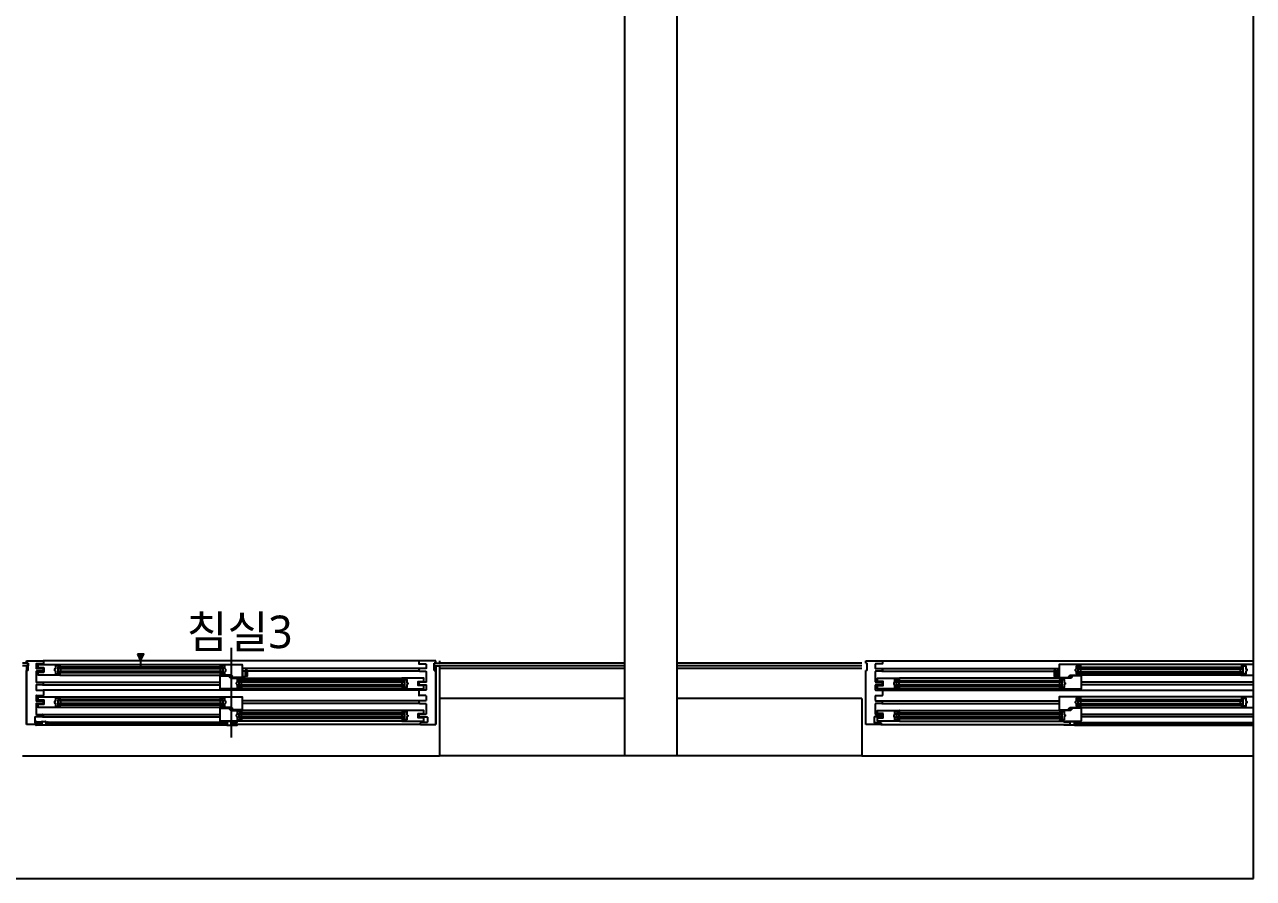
# Model space of a CAD drawing. Header units: millimetres. Extents: x -33000 to 294000, y 0 to 42408.
# Drawn here: x 104092 to 108808, y 9943 to 13220 of the extents above; entities that cross this region are included whole.
import ezdxf
from ezdxf.enums import TextEntityAlignment as Align

# ---------------------------------------------------------------- set-up
doc = ezdxf.new("R2010")
doc.units = ezdxf.units.MM
doc.header["$LTSCALE"] = 50
doc.layers.add('arch', color=8, linetype='Continuous')
doc.layers.add('실명', color=9, linetype='Continuous')
doc.styles.add('FORTELINE', font='malgun.ttf')

msp = doc.modelspace()

# ---------------------------------------------------------------- hatches: boundary and pattern name
at = {"layer": 'arch'}
h = msp.add_hatch(color=256, dxfattribs=at)
h.dxf.hatch_style = 1
h.paths.add_polyline_path([(104550.4, 10804), (104525.4, 10804), (104537.9, 10779)])

# ---------------------------------------------------------------- linework, layer by layer
for p, q in [((108807.8, 9943.4), (108807.8, 25474.6)), ((106395, 18104), (106395, 10414)), ((106595, 17854), (106595, 10634)), ((106595, 17574), (106595, 10414)), ((106395, 17324), (106395, 10634)), ((104885, 10829), (104885, 10484)), ((104106, 10769), (104085, 10769)), ((104106, 10759.5), (104085, 10759.5)), ((104100, 10779), (104164, 10779)), ((104100, 10769), (104100, 10779)), ((104100, 10769), (104106, 10769)), ((104100, 10759.5), (104100, 10534)), ((104106, 10769), (104106, 10759.5)), ((104106, 10741), (104106, 10769)), ((104164, 10767), (104138, 10767)), ((104145, 10752), (104145, 10763.5)), ((105606, 10779), (104164, 10779)), ((104165, 10778), (104165, 10768)), ((104221.3, 10732), (104221.3, 10754)), ((104854.5, 10754), (104221.3, 10754)), ((104228, 10756.5), (104230.6, 10754)), ((104229.5, 10764), (104843, 10764)), ((104537.9, 10779), (104537.9, 10754)), ((104844.5, 10756.5), (104841.9, 10754)), ((104843, 10764), (104927, 10764)), ((104844.5, 10763), (104843, 10763)), ((104844.5, 10756.5), (104844.5, 10763)), ((104849.5, 10756), (104845, 10756)), ((104861, 10759), (104846, 10759)), ((104846, 10759), (104846, 10758)), ((104846.5, 10757.5), (104849.5, 10757.5)), ((104849.5, 10757.5), (104849.5, 10756)), ((104854.5, 10732), (104854.5, 10754)), ((104861.5, 10747.7), (104861.5, 10758.5)), ((104927.5, 10763.5), (104927.5, 10715)), ((105605, 10778), (105605, 10768)), ((105670, 10779), (105606, 10779)), ((105606, 10767), (105632, 10767)), ((105664, 10769), (105685, 10769)), ((105664, 10769), (105664, 10759.5)), ((105670, 10769), (105664, 10769)), ((105664, 10741), (105664, 10769)), ((105664, 10759.5), (105685, 10759.5)), ((105670, 10769), (105670, 10779)), ((105670, 10759.5), (105670, 10534)), ((105685, 10779), (105685, 10769)), ((106395, 10769), (105685, 10769)), ((105685, 10759.5), (105685, 10534)), ((106395, 10759), (105685, 10759)), ((107305, 10769), (106595, 10769)), ((107305, 10759), (106595, 10759)), ((107320, 10779), (107384, 10779)), ((107320, 10769), (107320, 10779)), ((107320, 10769), (107326, 10769)), ((107326, 10741), (107326, 10769)), ((107384, 10767), (107358, 10767)), ((107384, 10779), (108807.8, 10779)), ((107385, 10778), (107385, 10768)), ((108062.5, 10763.5), (108062.5, 10715)), ((108147, 10764), (108063, 10764)), ((108128.5, 10747.7), (108128.5, 10758.5)), ((108129, 10759), (108144, 10759)), ((108135.5, 10732), (108135.5, 10754)), ((108135.5, 10754), (108768.7, 10754)), ((108143.5, 10757.5), (108140.5, 10757.5)), ((108140.5, 10757.5), (108140.5, 10756)), ((108140.5, 10756), (108145, 10756)), ((108144, 10759), (108144, 10758)), ((108145.5, 10756.5), (108145.5, 10763)), ((108145.5, 10763), (108147, 10763)), ((108145.5, 10756.5), (108148.1, 10754)), ((108760.5, 10764), (108147, 10764)), ((108762, 10756.5), (108759.4, 10754)), ((108768.7, 10732), (108768.7, 10754)), ((104100, 10534), (104100, 10741)), ((104106, 10741), (104100, 10741)), ((104854.5, 10748), (104221.3, 10748)), ((104854.5, 10738), (104221.3, 10738)), ((104854.5, 10732), (104221.3, 10732)), ((104228, 10729.4), (104230.6, 10732)), ((104229.5, 10723), (104843, 10723)), ((104231.3, 10738), (104231.3, 10748)), ((104844.5, 10729.4), (104841.9, 10732)), ((104843, 10724), (104844.5, 10724)), ((104886.6, 10723), (104843, 10723)), ((104844.5, 10738), (104844.5, 10748)), ((104844.5, 10724), (104844.5, 10730.5)), ((104845, 10731), (104849.5, 10731)), ((104846, 10729), (104846, 10728)), ((104846, 10728), (104861, 10728)), ((104849.5, 10729.5), (104846.5, 10729.5)), ((104849.5, 10731), (104849.5, 10729.5)), ((104861.5, 10728.5), (104861.5, 10738.2)), ((104864.7, 10745.6), (104861.8, 10747.3)), ((104861.8, 10738.6), (104864.7, 10740.3)), ((104865, 10740.7), (104865, 10745.2)), ((104882, 10715.9), (104882, 10716)), ((104882.4, 10716.5), (104891, 10717.5)), ((104891, 10714.5), (104882.4, 10715.4)), ((104891, 10718.9), (104886.6, 10723)), ((104891, 10717.5), (104891, 10718.9)), ((104927, 10714.5), (104891, 10714.5)), ((104925.5, 10705), (104928.1, 10702.5)), ((104927, 10712), (105540.5, 10712)), ((105608.5, 10748.5), (104927.5, 10748.5)), ((104938.4, 10738.4), (104939.7, 10738.5)), ((104946, 10719.2), (104938.4, 10718.9)), ((104939.7, 10741.3), (104939.7, 10721.2)), ((104939.7, 10721.2), (104939.7, 10719)), ((104939.7, 10721.2), (104942, 10721.2)), ((104945.9, 10742.3), (104940.7, 10742.3)), ((104943.9, 10722.8), (104946.8, 10741.2)), ((104946.9, 10741.3), (104946.9, 10720.2)), ((105608.5, 10738.5), (104946.9, 10738.5)), ((105542, 10705), (105539.4, 10702.5)), ((105625, 10700), (105625, 10711.5)), ((105664, 10741), (105670, 10741)), ((105670, 10534), (105670, 10741)), ((106395, 10749), (105685, 10749)), ((107305, 10749), (106595, 10749)), ((107320, 10534), (107320, 10741)), ((107326, 10741), (107320, 10741)), ((107365, 10700), (107365, 10711.5)), ((107381.5, 10748.5), (108062.5, 10748.5)), ((107381.5, 10738.5), (108043.1, 10738.5)), ((107448, 10705), (107450.6, 10702.5)), ((108063, 10712), (107449.5, 10712)), ((108043.1, 10741.3), (108043.1, 10720.2)), ((108046.1, 10722.8), (108043.2, 10741.2)), ((108044, 10719.2), (108051.6, 10718.9)), ((108044.1, 10742.3), (108049.3, 10742.3)), ((108050.3, 10721.2), (108048, 10721.2)), ((108050.3, 10741.3), (108050.3, 10721.2)), ((108051.6, 10738.4), (108050.3, 10738.5)), ((108050.3, 10721.2), (108050.3, 10719)), ((108064.5, 10705), (108061.9, 10702.5)), ((108063, 10714.5), (108099, 10714.5)), ((108099, 10718.9), (108103.4, 10723)), ((108099, 10717.5), (108099, 10718.9)), ((108107.6, 10716.5), (108099, 10717.5)), ((108099, 10714.5), (108107.6, 10715.4)), ((108103.4, 10723), (108147, 10723)), ((108108, 10715.9), (108108, 10716)), ((108125, 10740.7), (108125, 10745.2)), ((108125.3, 10745.6), (108128.2, 10747.3)), ((108128.2, 10738.6), (108125.3, 10740.3)), ((108128.5, 10728.5), (108128.5, 10738.2)), ((108144, 10728), (108129, 10728)), ((108135.5, 10748), (108768.7, 10748)), ((108135.5, 10738), (108768.7, 10738)), ((108135.5, 10732), (108768.7, 10732)), ((108145, 10731), (108140.5, 10731)), ((108140.5, 10731), (108140.5, 10729.5)), ((108140.5, 10729.5), (108143.5, 10729.5)), ((108144, 10729), (108144, 10728)), ((108145.5, 10738), (108145.5, 10748)), ((108145.5, 10729.4), (108148.1, 10732)), ((108145.5, 10724), (108145.5, 10730.5)), ((108147, 10724), (108145.5, 10724)), ((108760.5, 10723), (108147, 10723)), ((108758.7, 10738), (108758.7, 10748)), ((108762, 10729.4), (108759.4, 10732)), ((104161.5, 10696.5), (104842.5, 10696.5)), ((104161.5, 10686.5), (104842.5, 10686.5)), ((105606, 10666), (104164, 10666)), ((104915.5, 10680.5), (104915.5, 10702.5)), ((105552, 10702.5), (104915.5, 10702.5)), ((105552, 10696.5), (104915.5, 10696.5)), ((105552, 10686.5), (104915.5, 10686.5)), ((105552, 10680.5), (104915.5, 10680.5)), ((104925.5, 10686.5), (104925.5, 10696.5)), ((104925.5, 10677.9), (104928.1, 10680.5)), ((105540.5, 10671), (104927, 10671)), ((105542, 10677.9), (105539.4, 10680.5)), ((105542, 10686.5), (105542, 10696.5)), ((105552, 10680.5), (105552, 10702.5)), ((107384, 10666), (108807.8, 10666)), ((107438, 10680.5), (107438, 10702.5)), ((107438, 10702.5), (108074.5, 10702.5)), ((107438, 10696.5), (108074.5, 10696.5)), ((107438, 10686.5), (108074.5, 10686.5)), ((107438, 10680.5), (108074.5, 10680.5)), ((107448, 10686.5), (107448, 10696.5)), ((107448, 10677.9), (107450.6, 10680.5)), ((107449.5, 10671), (108063, 10671)), ((108064.5, 10677.9), (108061.9, 10680.5)), ((108064.5, 10686.5), (108064.5, 10696.5)), ((108074.5, 10680.5), (108074.5, 10702.5)), ((108807.8, 10696.5), (108147.5, 10696.5)), ((108807.8, 10686.5), (108147.5, 10686.5)), ((104137, 10644.5), (104137, 10626)), ((104137, 10614), (104137, 10574)), ((104138, 10645.5), (104164, 10645.5)), ((104138, 10625), (104161.5, 10625)), ((104161.5, 10615), (104138, 10615)), ((104162, 10624.5), (104162, 10623.8)), ((104162, 10616.1), (104162, 10615.5)), ((104221.3, 10608.5), (104221.3, 10630.5)), ((104854.5, 10630.5), (104221.3, 10630.5)), ((104854.5, 10624.5), (104221.3, 10624.5)), ((104854.5, 10614.5), (104221.3, 10614.5)), ((104228, 10633), (104230.6, 10630.5)), ((104229.5, 10640.5), (104843, 10640.5)), ((104231.3, 10614.5), (104231.3, 10624.5)), ((104844.5, 10633), (104841.9, 10630.5)), ((104843, 10640.5), (104927, 10640.5)), ((104844.5, 10639.5), (104843, 10639.5)), ((104844.5, 10633), (104844.5, 10639.5)), ((104844.5, 10614.5), (104844.5, 10624.5)), ((104849.5, 10632.5), (104845, 10632.5)), ((104861, 10635.5), (104846, 10635.5)), ((104846, 10635.5), (104846, 10634.5)), ((104846.5, 10634), (104849.5, 10634)), ((104849.5, 10634), (104849.5, 10632.5)), ((104854.5, 10608.5), (104854.5, 10630.5)), ((104861.5, 10624.2), (104861.5, 10635)), ((104861.5, 10605), (104861.5, 10614.7)), ((104864.7, 10622.1), (104861.8, 10623.8)), ((104861.8, 10615.1), (104864.7, 10616.8)), ((104865, 10617.2), (104865, 10621.7)), ((104927.5, 10640), (104927.5, 10591.5)), ((105608.5, 10625), (104927.5, 10625)), ((105608.5, 10615), (104927.5, 10615)), ((105632, 10645.5), (105606, 10645.5)), ((105608, 10624.5), (105608, 10623.8)), ((105608, 10616.1), (105608, 10615.5)), ((105632, 10625), (105608.5, 10625)), ((105608.5, 10615), (105632, 10615)), ((105633, 10644.5), (105633, 10626)), ((105633, 10614), (105633, 10574)), ((106395, 10634), (105685, 10634)), ((105685, 10634), (105685, 10414)), ((107305, 10634), (106595, 10634)), ((107357, 10644.5), (107357, 10626)), ((107357, 10614), (107357, 10574)), ((107358, 10645.5), (107384, 10645.5)), ((107358, 10625), (107381.5, 10625)), ((107381.5, 10615), (107358, 10615)), ((107381.5, 10625), (108062.5, 10625)), ((107381.5, 10615), (108062.5, 10615)), ((107382, 10624.5), (107382, 10623.8)), ((107382, 10616.1), (107382, 10615.5)), ((108062.5, 10640), (108062.5, 10591.5)), ((108147, 10640.5), (108063, 10640.5)), ((108125, 10617.2), (108125, 10621.7)), ((108125.3, 10622.1), (108128.2, 10623.8)), ((108128.2, 10615.1), (108125.3, 10616.8)), ((108128.5, 10624.2), (108128.5, 10635)), ((108128.5, 10605), (108128.5, 10614.7)), ((108129, 10635.5), (108144, 10635.5)), ((108135.5, 10608.5), (108135.5, 10630.5)), ((108135.5, 10630.5), (108768.7, 10630.5)), ((108135.5, 10624.5), (108768.7, 10624.5)), ((108135.5, 10614.5), (108768.7, 10614.5)), ((108143.5, 10634), (108140.5, 10634)), ((108140.5, 10634), (108140.5, 10632.5)), ((108140.5, 10632.5), (108145, 10632.5)), ((108144, 10635.5), (108144, 10634.5)), ((108145.5, 10633), (108145.5, 10639.5)), ((108145.5, 10639.5), (108147, 10639.5)), ((108145.5, 10633), (108148.1, 10630.5)), ((108145.5, 10614.5), (108145.5, 10624.5)), ((108760.5, 10640.5), (108147, 10640.5)), ((108758.7, 10614.5), (108758.7, 10624.5)), ((108762, 10633), (108759.4, 10630.5)), ((108768.7, 10608.5), (108768.7, 10630.5)), ((104161.5, 10563), (104133, 10563)), ((104138, 10573), (104161.5, 10573)), ((104161.5, 10573), (104842.5, 10573)), ((104161.5, 10563), (104842.5, 10563)), ((104162, 10572.5), (104162, 10571.8)), ((104162, 10564.1), (104162, 10563.5)), ((104854.5, 10608.5), (104221.3, 10608.5)), ((104228, 10605.9), (104230.6, 10608.5)), ((104843, 10599.5), (104229.5, 10599.5)), ((104844.5, 10605.9), (104841.9, 10608.5)), ((104843, 10600.5), (104844.5, 10600.5)), ((104886.6, 10599.5), (104843, 10599.5)), ((104844.5, 10600.5), (104844.5, 10607)), ((104845, 10607.5), (104849.5, 10607.5)), ((104846, 10605.5), (104846, 10604.5)), ((104846, 10604.5), (104861, 10604.5)), ((104849.5, 10606), (104846.5, 10606)), ((104849.5, 10607.5), (104849.5, 10606)), ((104882, 10592.4), (104882, 10592.5)), ((104882.4, 10593), (104891, 10594)), ((104891, 10591), (104882.4, 10591.9)), ((104891, 10595.4), (104886.6, 10599.5)), ((104891, 10594), (104891, 10595.4)), ((104927, 10591), (104891, 10591)), ((104915.5, 10557), (104915.5, 10579)), ((105552, 10579), (104915.5, 10579)), ((105552, 10573), (104915.5, 10573)), ((105552, 10563), (104915.5, 10563)), ((104925.5, 10581.5), (104928.1, 10579)), ((104925.5, 10563), (104925.5, 10573)), ((105540.5, 10588.5), (104927, 10588.5)), ((105542, 10581.5), (105539.4, 10579)), ((105542, 10563), (105542, 10573)), ((105552, 10557), (105552, 10579)), ((105608, 10572.5), (105608, 10571.8)), ((105608, 10564.1), (105608, 10563.5)), ((105632, 10573), (105608.5, 10573)), ((105608.5, 10563), (105637, 10563)), ((107381.5, 10563), (107353, 10563)), ((107358, 10573), (107381.5, 10573)), ((107382, 10572.5), (107382, 10571.8)), ((107382, 10564.1), (107382, 10563.5)), ((107438, 10579), (108074.5, 10579)), ((107438, 10557), (107438, 10579)), ((107438, 10573), (108074.5, 10573)), ((107438, 10563), (108074.5, 10563)), ((107448, 10581.5), (107450.6, 10579)), ((107448, 10563), (107448, 10573)), ((107449.5, 10588.5), (108063, 10588.5)), ((108064.5, 10581.5), (108061.9, 10579)), ((108063, 10591), (108099, 10591)), ((108064.5, 10563), (108064.5, 10573)), ((108074.5, 10557), (108074.5, 10579)), ((108099, 10595.4), (108103.4, 10599.5)), ((108099, 10594), (108099, 10595.4)), ((108107.6, 10593), (108099, 10594)), ((108099, 10591), (108107.6, 10591.9)), ((108103.4, 10599.5), (108147, 10599.5)), ((108108, 10592.4), (108108, 10592.5)), ((108144, 10604.5), (108129, 10604.5)), ((108135.5, 10608.5), (108768.7, 10608.5)), ((108145, 10607.5), (108140.5, 10607.5)), ((108140.5, 10607.5), (108140.5, 10606)), ((108140.5, 10606), (108143.5, 10606)), ((108144, 10605.5), (108144, 10604.5)), ((108145.5, 10605.9), (108148.1, 10608.5)), ((108145.5, 10600.5), (108145.5, 10607)), ((108147, 10600.5), (108145.5, 10600.5)), ((108147, 10599.5), (108760.5, 10599.5)), ((108807.8, 10573), (108147.5, 10573)), ((108807.8, 10563), (108147.5, 10563)), ((108762, 10605.9), (108759.4, 10608.5)), ((104158, 10534), (104100, 10534)), ((104132, 10562), (104132, 10543)), ((104133, 10542), (104158, 10542)), ((104136, 10543.5), (104136, 10545.5)), ((104136.5, 10546), (104138.5, 10546)), ((104158.5, 10543), (104136.5, 10543)), ((104136.5, 10533), (104158.5, 10533)), ((104175, 10532), (104136.5, 10532)), ((104138.5, 10545.2), (104137, 10545.2)), ((104137, 10545.2), (104137, 10544)), ((104137, 10544), (104158.5, 10544)), ((104138.5, 10546), (104138.5, 10545.2)), ((104159, 10544.5), (104159, 10545.5)), ((104159, 10533.5), (104159, 10542.5)), ((104159, 10541), (104159, 10535)), ((104159.5, 10546), (104173, 10546)), ((104174, 10545), (104174, 10539.5)), ((104181.5, 10542), (104174, 10542)), ((104174, 10537.5), (104174, 10533)), ((104174, 10533), (104175, 10533)), ((104174.5, 10539), (104181, 10539)), ((104181, 10538), (104174.5, 10538)), ((104866.5, 10532), (104178, 10532)), ((104181, 10533), (104181.5, 10533)), ((104181.5, 10532), (104181, 10532)), ((104181.5, 10539.5), (104181.5, 10543.5)), ((104181.5, 10533), (104181.5, 10537.5)), ((104182.5, 10543.5), (104182.5, 10533)), ((104861.9, 10542), (104182.5, 10542)), ((104861.9, 10534), (104182.5, 10534)), ((104861.9, 10543.5), (104861.9, 10533)), ((104862.9, 10539.5), (104862.9, 10543.5)), ((104870.4, 10542), (104862.9, 10542)), ((104862.9, 10533), (104862.9, 10537.5)), ((104863.4, 10533), (104862.9, 10533)), ((104862.9, 10532), (104863.4, 10532)), ((104869.9, 10539), (104863.4, 10539)), ((104863.4, 10538), (104869.9, 10538)), ((104870.4, 10533), (104869.4, 10533)), ((104869.4, 10532), (104907.9, 10532)), ((104870.4, 10545), (104870.4, 10539.5)), ((104870.4, 10537.5), (104870.4, 10533)), ((104884.9, 10546), (104871.4, 10546)), ((104885.4, 10544.5), (104885.4, 10545.5)), ((104885.4, 10533.5), (104885.4, 10542.5)), ((105612, 10534), (104885.4, 10534)), ((104907.4, 10544), (104885.9, 10544)), ((104885.9, 10543), (104907.9, 10543)), ((104907.9, 10533), (104885.9, 10533)), ((104907.9, 10546), (104905.9, 10546)), ((104905.9, 10546), (104905.9, 10545.2)), ((104905.9, 10545.2), (104907.4, 10545.2)), ((104907.4, 10545.2), (104907.4, 10544)), ((104908.4, 10543.5), (104908.4, 10545.5)), ((105552, 10557), (104915.5, 10557)), ((104925.5, 10554.4), (104928.1, 10557)), ((105540.5, 10547.5), (104927, 10547.5)), ((105542, 10554.4), (105539.4, 10557)), ((105611, 10541), (105611, 10535)), ((105637, 10542), (105612, 10542)), ((105612, 10534), (105670, 10534)), ((105638, 10562), (105638, 10543)), ((107378, 10534), (107320, 10534)), ((107352, 10562), (107352, 10543)), ((107353, 10542), (107378, 10542)), ((107378, 10534), (108104.6, 10534)), ((107379, 10541), (107379, 10535)), ((107438, 10557), (108074.5, 10557)), ((107448, 10554.4), (107450.6, 10557)), ((107449.5, 10547.5), (108063, 10547.5)), ((108064.5, 10554.4), (108061.9, 10557)), ((108081.6, 10543.5), (108081.6, 10545.5)), ((108082.1, 10546), (108084.1, 10546)), ((108104.1, 10543), (108082.1, 10543)), ((108082.1, 10533), (108104.1, 10533)), ((108120.6, 10532), (108082.1, 10532)), ((108084.1, 10545.2), (108082.6, 10545.2)), ((108082.6, 10545.2), (108082.6, 10544)), ((108082.6, 10544), (108104.1, 10544)), ((108084.1, 10546), (108084.1, 10545.2)), ((108104.6, 10544.5), (108104.6, 10545.5)), ((108104.6, 10533.5), (108104.6, 10542.5)), ((108105.1, 10546), (108118.6, 10546)), ((108119.6, 10545), (108119.6, 10539.5)), ((108119.6, 10542), (108127.1, 10542)), ((108119.6, 10537.5), (108119.6, 10533)), ((108119.6, 10533), (108120.6, 10533)), ((108120.1, 10539), (108126.6, 10539)), ((108126.6, 10538), (108120.1, 10538)), ((108123.5, 10532), (108807.8, 10532)), ((108126.6, 10533), (108127.1, 10533)), ((108127.1, 10532), (108126.6, 10532)), ((108127.1, 10539.5), (108127.1, 10543.5)), ((108127.1, 10533), (108127.1, 10537.5)), ((108128.1, 10543.5), (108128.1, 10533)), ((108128.1, 10542), (108807.5, 10542)), ((108128.1, 10534), (108807.5, 10534)), ((104085, 10414), (105685, 10414)), ((106595, 10414), (105685, 10414)), ((107305, 10414), (106395, 10414)), ((89610, 9943.4), (108807.8, 9943.4))]:
    msp.add_line(p, q, dxfattribs=at)
at = {"layer": 'arch', "elevation": 0}
msp.add_lwpolyline([(104525.4, 10804), (104537.9, 10779), (104550.4, 10804)], close=True, dxfattribs=at)
for points in [[(104137, 10766), (104137, 10749.5, 0.414214), (104138, 10748.5)], [(104145, 10763), (104145, 10763.5, -0.414214), (104145.5, 10764)], [(104145.5, 10751.5, -0.414214), (104145, 10752)], [(104145.5, 10735.5), (104166.3, 10735.5, 0.414214), (104167.3, 10736.5), (104167.3, 10750.5, 0.414214), (104166.3, 10751.5), (104145.5, 10751.5)], [(104228, 10763), (104228, 10756.5, -0.414214), (104227.5, 10756), (104223, 10756), (104223, 10757.5), (104226, 10757.5, 0.414214), (104226.5, 10758), (104226.5, 10759), (104211.5, 10759, 0.414214), (104211, 10758.5), (104211, 10748.2, -0.269143), (104210.7, 10747.8), (104207.8, 10746.1, 0.269143), (104207.5, 10745.7), (104207.5, 10741.2, 0.269143), (104207.8, 10740.8), (104210.7, 10739.1, -0.269143), (104211, 10738.7), (104211, 10728.5, 0.414214), (104211.5, 10728), (104226.5, 10728), (104226.5, 10729, 0.414214), (104226, 10729.5), (104223, 10729.5), (104223, 10731), (104227.5, 10731, -0.414214), (104228, 10730.5), (104228, 10724)], [(104229.5, 10764, -0.414214), (104230, 10763.5, -0.414214), (104229.5, 10763), (104228, 10763)], [(105633, 10766), (105633, 10749.5, -0.414214), (105632, 10748.5)], [(107357, 10766), (107357, 10749.5, 0.414214), (107358, 10748.5)], [(108760.5, 10764, 0.414214), (108760, 10763.5, 0.414214), (108760.5, 10763), (108762, 10763)], [(108762, 10763), (108762, 10756.5, 0.414214), (108762.5, 10756), (108767, 10756), (108767, 10757.5), (108764, 10757.5, -0.414214), (108763.5, 10758), (108763.5, 10759), (108778.5, 10759, -0.414214), (108779, 10758.5), (108779, 10748.2, 0.269143), (108779.3, 10747.8), (108782.2, 10746.1, -0.269143), (108782.5, 10745.7), (108782.5, 10741.2, -0.269143), (108782.2, 10740.8), (108779.3, 10739.1, 0.269143), (108779, 10738.7), (108779, 10728.5, -0.414214), (108778.5, 10728), (108763.5, 10728), (108763.5, 10729, -0.414214), (108764, 10729.5), (108767, 10729.5), (108767, 10731), (108762.5, 10731, 0.414214), (108762, 10730.5), (108762, 10724)], [(104138, 10738.5, 0.414214), (104137, 10737.5), (104137, 10697.5)], [(104138, 10748.5), (104161.5, 10748.5, -0.414214), (104162, 10748), (104162, 10747.3, 0.341999), (104162.7, 10746.4, -0.774597), (104162.7, 10740.6, 0.341999), (104162, 10739.6), (104162, 10739, -0.414214), (104161.5, 10738.5), (104138, 10738.5)], [(104145, 10723.5), (104145, 10735, -0.414214), (104145.5, 10735.5)], [(104145.5, 10723, -0.414214), (104145, 10723.5)], [(104228, 10724), (104229.5, 10724, -1), (104229.5, 10723)], [(104925.5, 10678.5), (104925.5, 10672), (104927, 10672, -1), (104927, 10671), (104843, 10671, -0.414214), (104842.5, 10671.5), (104842.5, 10720, -0.414214), (104843, 10720.5), (104879, 10720.5), (104887.6, 10719.5, -0.382193), (104888, 10719), (104888, 10718.9, -0.382131), (104887.6, 10718.4), (104879, 10717.5), (104879, 10716), (104883.5, 10712), (104927, 10712, -0.414214), (104927.5, 10711.5, -0.414214), (104927, 10711), (104925.5, 10711), (104925.5, 10704.5)], [(104925.5, 10704.5, -0.414214), (104925, 10704), (104920.5, 10704), (104920.5, 10705.5), (104923.5, 10705.5, 0.414214), (104924, 10706), (104924, 10707), (104909, 10707, 0.414214), (104908.5, 10706.5), (104908.5, 10696.7, -0.269143), (104908.2, 10696.3), (104905.3, 10694.6, 0.269143), (104905, 10694.2), (104905, 10689.7, 0.269143), (104905.3, 10689.3), (104908.2, 10687.6, -0.269143), (104908.5, 10687.2), (104908.5, 10676.5, 0.414214), (104909, 10676), (104924, 10676), (104924, 10677, 0.414214), (104923.5, 10677.5), (104920.5, 10677.5), (104920.5, 10679), (104925, 10679, -0.414214), (104925.5, 10678.5)], [(105624.5, 10712), (105540.5, 10712, 0.414214), (105540, 10711.5, 0.414214), (105540.5, 10711), (105542, 10711)], [(105542, 10711), (105542, 10704.5, 0.414214), (105542.5, 10704), (105547, 10704), (105547, 10705.5), (105544, 10705.5, -0.414214), (105543.5, 10706), (105543.5, 10707), (105558.5, 10707, -0.414214), (105559, 10706.5), (105559, 10696.2, 0.269143), (105559.3, 10695.8), (105562.2, 10694.1, -0.269143), (105562.5, 10693.7), (105562.5, 10689.2, -0.269143), (105562.2, 10688.8), (105559.3, 10687.1, 0.269143), (105559, 10686.7), (105559, 10676.5, -0.414214), (105558.5, 10676), (105543.5, 10676), (105543.5, 10677, -0.414214), (105544, 10677.5), (105547, 10677.5), (105547, 10679), (105542.5, 10679, 0.414214), (105542, 10678.5)], [(105632, 10748.5), (105608.5, 10748.5, 0.414214), (105608, 10748), (105608, 10747.3, -0.341999), (105607.2, 10746.4, 0.774597), (105607.2, 10740.6, -0.341999), (105608, 10739.6), (105608, 10739, 0.414214), (105608.5, 10738.5), (105632, 10738.5)], [(105625, 10711.5, 0.414214), (105624.5, 10712)], [(105632, 10738.5, -0.414214), (105633, 10737.5), (105633, 10697.5)], [(107358, 10738.5, 0.414214), (107357, 10737.5), (107357, 10697.5)], [(107358, 10748.5), (107381.5, 10748.5, -0.414214), (107382, 10748), (107382, 10747.3, 0.341999), (107382.8, 10746.4, -0.774597), (107382.8, 10740.6, 0.341999), (107382, 10739.6), (107382, 10739, -0.414214), (107381.5, 10738.5), (107358, 10738.5)], [(107365, 10711.5, -0.414214), (107365.5, 10712)], [(107365.5, 10712), (107449.5, 10712, -0.414214), (107450, 10711.5, -0.414214), (107449.5, 10711), (107448, 10711)], [(107448, 10711), (107448, 10704.5, -0.414214), (107447.5, 10704), (107443, 10704), (107443, 10705.5), (107446, 10705.5, 0.414214), (107446.5, 10706), (107446.5, 10707), (107431.5, 10707, 0.414214), (107431, 10706.5), (107431, 10696.2, -0.269143), (107430.7, 10695.8), (107427.8, 10694.1, 0.269143), (107427.5, 10693.7), (107427.5, 10689.2, 0.269143), (107427.8, 10688.8), (107430.7, 10687.1, -0.269143), (107431, 10686.7), (107431, 10676.5, 0.414214), (107431.5, 10676), (107446.5, 10676), (107446.5, 10677, 0.414214), (107446, 10677.5), (107443, 10677.5), (107443, 10679), (107447.5, 10679, -0.414214), (107448, 10678.5)], [(108064.5, 10678.5), (108064.5, 10672), (108063, 10672, 1), (108063, 10671), (108147, 10671, 0.414214), (108147.5, 10671.5), (108147.5, 10720, 0.414214), (108147, 10720.5), (108111, 10720.5), (108102.4, 10719.5, 0.382193), (108102, 10719), (108102, 10718.9, 0.382131), (108102.4, 10718.4), (108111, 10717.5), (108111, 10716), (108106.5, 10712), (108063, 10712, 0.414214), (108062.5, 10711.5, 0.414214), (108063, 10711), (108064.5, 10711), (108064.5, 10704.5)], [(108064.5, 10704.5, 0.414214), (108065, 10704), (108069.5, 10704), (108069.5, 10705.5), (108066.5, 10705.5, -0.414214), (108066, 10706), (108066, 10707), (108081, 10707, -0.414214), (108081.5, 10706.5), (108081.5, 10696.7, 0.269143), (108081.8, 10696.3), (108084.7, 10694.6, -0.269143), (108085, 10694.2), (108085, 10689.7, -0.269143), (108084.7, 10689.3), (108081.8, 10687.6, 0.269143), (108081.5, 10687.2), (108081.5, 10676.5, -0.414214), (108081, 10676), (108066, 10676), (108066, 10677, -0.414214), (108066.5, 10677.5), (108069.5, 10677.5), (108069.5, 10679), (108065, 10679, 0.414214), (108064.5, 10678.5)], [(108762, 10724), (108760.5, 10724, 1), (108760.5, 10723)], [(104137, 10697.5, 0.414214), (104138, 10696.5)], [(104138, 10696.5), (104161.5, 10696.5, -0.414214), (104162, 10696), (104162, 10695.3, 0.341999), (104162.7, 10694.4, -0.774597), (104162.7, 10688.6, 0.341999), (104162, 10687.6), (104162, 10687, -0.414214), (104161.5, 10686.5), (104138, 10686.5, 0.414214), (104137, 10685.5), (104137, 10667, 0.414214), (104138, 10666)], [(104138, 10666), (104164, 10666, -0.414214), (104165, 10665), (104165, 10646.5)], [(105542, 10678.5), (105542, 10672), (105540.5, 10672, 1), (105540.5, 10671)], [(105624.5, 10683.5), (105603.7, 10683.5, -0.414214), (105602.7, 10684.5), (105602.7, 10698.5, -0.414214), (105603.7, 10699.5), (105624.5, 10699.5)], [(105632, 10696.5), (105608.5, 10696.5, 0.414214), (105608, 10696), (105608, 10695.3, -0.341999), (105607.2, 10694.4, 0.774597), (105607.2, 10688.6, -0.341999), (105608, 10687.6), (105608, 10687, 0.414214), (105608.5, 10686.5), (105632, 10686.5, -0.414214), (105633, 10685.5), (105633, 10667, -0.414214), (105632, 10666)], [(105632, 10666), (105606, 10666, 0.414214), (105605, 10665), (105605, 10646.5)], [(105624.5, 10699.5, 0.414214), (105625, 10700)], [(105625, 10671.5), (105625, 10683, 0.414214), (105624.5, 10683.5)], [(105624.5, 10671, 0.414214), (105625, 10671.5)], [(105633, 10697.5, -0.414214), (105632, 10696.5)], [(107357, 10697.5, 0.414214), (107358, 10696.5)], [(107358, 10696.5), (107381.5, 10696.5, -0.414214), (107382, 10696), (107382, 10695.3, 0.341999), (107382.8, 10694.4, -0.774597), (107382.8, 10688.6, 0.341999), (107382, 10687.6), (107382, 10687, -0.414214), (107381.5, 10686.5), (107358, 10686.5, 0.414214), (107357, 10685.5), (107357, 10667, 0.414214), (107358, 10666)], [(107358, 10666), (107384, 10666, -0.414214), (107385, 10665), (107385, 10646.5)], [(107365.5, 10699.5, -0.414214), (107365, 10700)], [(107365, 10671.5), (107365, 10683, -0.414214), (107365.5, 10683.5)], [(107365.5, 10671, -0.414214), (107365, 10671.5)], [(107365.5, 10683.5), (107386.3, 10683.5, 0.414214), (107387.3, 10684.5), (107387.3, 10698.5, 0.414214), (107386.3, 10699.5), (107365.5, 10699.5)], [(107448, 10678.5), (107448, 10672), (107449.5, 10672, -1), (107449.5, 10671)], [(104145, 10628.5), (104145, 10640, -0.414214), (104145.5, 10640.5)], [(104145.5, 10628, -0.414214), (104145, 10628.5)], [(104145, 10600), (104145, 10611.5, -0.414214), (104145.5, 10612)], [(104145.5, 10612), (104166.3, 10612, 0.414214), (104167.3, 10613), (104167.3, 10627, 0.414214), (104166.3, 10628), (104145.5, 10628)], [(104228, 10639.5), (104228, 10633, -0.414214), (104227.5, 10632.5), (104223, 10632.5), (104223, 10634), (104226, 10634, 0.414214), (104226.5, 10634.5), (104226.5, 10635.5), (104211.5, 10635.5, 0.414214), (104211, 10635), (104211, 10624.7, -0.269143), (104210.7, 10624.3), (104207.8, 10622.6, 0.269143), (104207.5, 10622.2), (104207.5, 10617.7, 0.269143), (104207.8, 10617.3), (104210.7, 10615.6, -0.269143), (104211, 10615.2), (104211, 10605, 0.414214), (104211.5, 10604.5), (104226.5, 10604.5), (104226.5, 10605.5, 0.414214), (104226, 10606), (104223, 10606), (104223, 10607.5), (104227.5, 10607.5, -0.414214), (104228, 10607), (104228, 10600.5)], [(104229.5, 10640.5, -0.414214), (104230, 10640, -0.414214), (104229.5, 10639.5), (104228, 10639.5)], [(108760.5, 10640.5, 0.414214), (108760, 10640, 0.414214), (108760.5, 10639.5), (108762, 10639.5)], [(108762, 10639.5), (108762, 10633, 0.414214), (108762.5, 10632.5), (108767, 10632.5), (108767, 10634), (108764, 10634, -0.414214), (108763.5, 10634.5), (108763.5, 10635.5), (108778.5, 10635.5, -0.414214), (108779, 10635), (108779, 10624.7, 0.269143), (108779.3, 10624.3), (108782.2, 10622.6, -0.269143), (108782.5, 10622.2), (108782.5, 10617.7, -0.269143), (108782.2, 10617.3), (108779.3, 10615.6, 0.269143), (108779, 10615.2), (108779, 10605, -0.414214), (108778.5, 10604.5), (108763.5, 10604.5), (108763.5, 10605.5, -0.414214), (108764, 10606), (108767, 10606), (108767, 10607.5), (108762.5, 10607.5, 0.414214), (108762, 10607), (108762, 10600.5)], [(104145.5, 10599.5, -0.414214), (104145, 10600)], [(104228, 10600.5), (104229.5, 10600.5, -1), (104229.5, 10599.5)], [(104925.5, 10555), (104925.5, 10548.5), (104927, 10548.5, -1), (104927, 10547.5), (104843, 10547.5, -0.414214), (104842.5, 10548), (104842.5, 10596.5, -0.414214), (104843, 10597), (104879, 10597), (104887.6, 10596, -0.382193), (104888, 10595.5), (104888, 10595.4, -0.382131), (104887.6, 10594.9), (104879, 10594), (104879, 10592.5), (104883.5, 10588.5), (104927, 10588.5, -0.414214), (104927.5, 10588, -0.414214), (104927, 10587.5), (104925.5, 10587.5), (104925.5, 10584), (104925, 10583.5), (104925.5, 10583), (104925.5, 10581, -0.414214), (104925, 10580.5), (104920.5, 10580.5), (104920.5, 10582), (104923.5, 10582, 0.414214), (104924, 10582.5), (104924, 10583.5), (104909, 10583.5, 0.414214), (104908.5, 10583), (104908.5, 10573.2, -0.269143), (104908.2, 10572.8), (104905.3, 10571.1, 0.269143), (104905, 10570.7), (104905, 10566.2, 0.269143), (104905.3, 10565.8), (104908.2, 10564.1, -0.269143), (104908.5, 10563.7), (104908.5, 10553, 0.414214), (104909, 10552.5), (104924, 10552.5), (104924, 10553.5, 0.414214), (104923.5, 10554), (104920.5, 10554), (104920.5, 10555.5), (104925, 10555.5, -0.414214), (104925.5, 10555)], [(105540.5, 10588.5, 0.414214), (105540, 10588, 0.414214), (105540.5, 10587.5), (105542, 10587.5)], [(105542, 10587.5), (105542, 10581, 0.414214), (105542.5, 10580.5), (105547, 10580.5), (105547, 10582), (105544, 10582, -0.414214), (105543.5, 10582.5), (105543.5, 10583.5), (105558.5, 10583.5, -0.414214), (105559, 10583), (105559, 10572.7, 0.269143), (105559.3, 10572.3), (105562.2, 10570.6, -0.269143), (105562.5, 10570.2), (105562.5, 10565.7, -0.269143), (105562.2, 10565.3), (105559.3, 10563.6, 0.269143), (105559, 10563.2), (105559, 10553, -0.414214), (105558.5, 10552.5), (105543.5, 10552.5), (105543.5, 10553.5, -0.414214), (105544, 10554), (105547, 10554), (105547, 10555.5), (105542.5, 10555.5, 0.414214), (105542, 10555), (105542, 10548.5)], [(105624.5, 10560), (105603.7, 10560, -0.414214), (105602.7, 10561), (105602.7, 10575, -0.414214), (105603.7, 10576), (105624.5, 10576)], [(105625, 10588, 0.414214), (105624.5, 10588.5)], [(105624.5, 10576, 0.414214), (105625, 10576.5), (105625, 10588)], [(107365, 10588, -0.414214), (107365.5, 10588.5)], [(107365.5, 10576, -0.414214), (107365, 10576.5), (107365, 10588)], [(107365.5, 10560), (107386.3, 10560, 0.414214), (107387.3, 10561), (107387.3, 10575, 0.414214), (107386.3, 10576), (107365.5, 10576)], [(107448, 10587.5), (107448, 10581, -0.414214), (107447.5, 10580.5), (107443, 10580.5), (107443, 10582), (107446, 10582, 0.414214), (107446.5, 10582.5), (107446.5, 10583.5), (107431.5, 10583.5, 0.414214), (107431, 10583), (107431, 10572.7, -0.269143), (107430.7, 10572.3), (107427.8, 10570.6, 0.269143), (107427.5, 10570.2), (107427.5, 10565.7, 0.269143), (107427.8, 10565.3), (107430.7, 10563.6, -0.269143), (107431, 10563.2), (107431, 10553, 0.414214), (107431.5, 10552.5), (107446.5, 10552.5), (107446.5, 10553.5, 0.414214), (107446, 10554), (107443, 10554), (107443, 10555.5), (107447.5, 10555.5, -0.414214), (107448, 10555), (107448, 10548.5)], [(107449.5, 10588.5, -0.414214), (107450, 10588, -0.414214), (107449.5, 10587.5), (107448, 10587.5)], [(108064.5, 10555), (108064.5, 10548.5), (108063, 10548.5, 1), (108063, 10547.5), (108147, 10547.5, 0.414214), (108147.5, 10548), (108147.5, 10596.5, 0.414214), (108147, 10597), (108111, 10597), (108102.4, 10596, 0.382193), (108102, 10595.5), (108102, 10595.4, 0.382131), (108102.4, 10594.9), (108111, 10594), (108111, 10592.5), (108106.5, 10588.5), (108063, 10588.5, 0.414214), (108062.5, 10588, 0.414214), (108063, 10587.5), (108064.5, 10587.5), (108064.5, 10584), (108065, 10583.5), (108064.5, 10583), (108064.5, 10581, 0.414214), (108065, 10580.5), (108069.5, 10580.5), (108069.5, 10582), (108066.5, 10582, -0.414214), (108066, 10582.5), (108066, 10583.5), (108081, 10583.5, -0.414214), (108081.5, 10583), (108081.5, 10573.2, 0.269143), (108081.8, 10572.8), (108084.7, 10571.1, -0.269143), (108085, 10570.7), (108085, 10566.2, -0.269143), (108084.7, 10565.8), (108081.8, 10564.1, 0.269143), (108081.5, 10563.7), (108081.5, 10553, -0.414214), (108081, 10552.5), (108066, 10552.5), (108066, 10553.5, -0.414214), (108066.5, 10554), (108069.5, 10554), (108069.5, 10555.5), (108065, 10555.5, 0.414214), (108064.5, 10555)], [(108762, 10600.5), (108760.5, 10600.5, 1), (108760.5, 10599.5)], [(105542, 10548.5), (105540.5, 10548.5, 1), (105540.5, 10547.5)], [(105625, 10548), (105625, 10559.5, 0.414214), (105624.5, 10560)], [(105624.5, 10547.5, 0.414214), (105625, 10548)], [(107365, 10548), (107365, 10559.5, -0.414214), (107365.5, 10560)], [(107365.5, 10547.5, -0.414214), (107365, 10548)], [(107448, 10548.5), (107449.5, 10548.5, -1), (107449.5, 10547.5)]]:
    msp.add_lwpolyline(points, format="xyb", dxfattribs=at)
for points in [[(104145.5, 10764), (104229.5, 10764)], [(108807.8, 10764), (108760.5, 10764)], [(104229.5, 10723), (104145.5, 10723)], [(104927.5, 10742.4), (104938.4, 10738.4), (104938.4, 10718.9), (104930.1, 10717.6)], [(104927.5, 10715.5), (104930.1, 10715.5), (104930.1, 10738.1), (104927.5, 10738.1)], [(108062.5, 10742.4), (108051.6, 10738.4), (108051.6, 10718.9), (108059.9, 10717.6)], [(108062.5, 10715.5), (108059.9, 10715.5), (108059.9, 10738.1), (108062.5, 10738.1)], [(108760.5, 10723), (108807.8, 10723)], [(105540.5, 10671), (105624.5, 10671)], [(107449.5, 10671), (107365.5, 10671)], [(104145.5, 10640.5), (104229.5, 10640.5)], [(107305, 10634), (107305, 10414)], [(108807.8, 10640.5), (108760.5, 10640.5)], [(104229.5, 10599.5), (104145.5, 10599.5)], [(105624.5, 10588.5), (105540.5, 10588.5)], [(107365.5, 10588.5), (107449.5, 10588.5)], [(108760.5, 10599.5), (108807.8, 10599.5)], [(105540.5, 10547.5), (105624.5, 10547.5)], [(107449.5, 10547.5), (107365.5, 10547.5)], [(107305, 10414), (108807.8, 10414)]]:
    msp.add_lwpolyline(points, dxfattribs=at)
at = {"layer": 'arch'}
for centre in [(104178, 10535), (104866.5, 10535), (108123.5, 10535)]:
    msp.add_circle(centre, 3, dxfattribs=at)
for centre, radius, start, end in [((104138, 10766), 1, 90, 180), ((104164, 10778), 1, 0, 90), ((104164, 10768), 1, 270, 0), ((104843, 10763.5), 0.5, 90, 270), ((104845, 10756.5), 0.5, 180, 270), ((104846.5, 10758), 0.5, 180, 270), ((104861, 10758.5), 0.5, 0, 90), ((104927, 10763.5), 0.5, 0, 90), ((105606, 10778), 1, 90, 180), ((105606, 10768), 1, 180, 270), ((105632, 10766), 1, 0, 90), ((107358, 10766), 1, 90, 180), ((107384, 10778), 1, 0, 90), ((107384, 10768), 1, 270, 0), ((108063, 10763.5), 0.5, 90, 180), ((108129, 10758.5), 0.5, 90, 180), ((108143.5, 10758), 0.5, 270, 0), ((108145, 10756.5), 0.5, 270, 0), ((108147, 10763.5), 0.5, 270, 90), ((104843, 10723.5), 0.5, 90, 270), ((104845, 10730.5), 0.5, 90, 180), ((104846.5, 10729), 0.5, 90, 180), ((104861, 10728.5), 0.5, 270, 0), ((104862, 10747.7), 0.5, 180, 240.2551), ((104862, 10738.2), 0.5, 119.7449, 180), ((104864.5, 10745.2), 0.5, 0, 60.2551), ((104864.5, 10740.7), 0.5, 299.7449, 360), ((104882.5, 10716), 0.5, 96.3464, 180), ((104882.5, 10715.9), 0.5, 180, 263.666), ((104927, 10715), 0.5, 270, 0), ((104940.7, 10741.3), 1, 90, 180.0858), ((104942, 10723.1), 1.88, 270, 348.8801), ((104945.8, 10741.3), 1, 351.0635, 90), ((104945.9, 10741.3), 1, 0, 90), ((104945.9, 10720.2), 1, 272.2775, 0), ((108044.1, 10741.3), 1, 90, 180), ((108044.1, 10720.2), 1, 180, 267.7225), ((108044.2, 10741.3), 1, 90, 188.9365), ((108048, 10723.1), 1.88, 191.1199, 270), ((108049.3, 10741.3), 1, 359.9142, 90), ((108063, 10715), 0.5, 180, 270), ((108107.5, 10716), 0.5, 0, 83.6536), ((108107.5, 10715.9), 0.5, 276.334, 360), ((108125.5, 10745.2), 0.5, 119.7449, 180), ((108125.5, 10740.7), 0.5, 180, 240.2551), ((108128, 10747.7), 0.5, 299.7449, 0), ((108128, 10738.2), 0.5, 360, 60.2551), ((108129, 10728.5), 0.5, 180, 270), ((108143.5, 10729), 0.5, 0, 90), ((108145, 10730.5), 0.5, 0, 90), ((108147, 10723.5), 0.5, 270, 90), ((104138, 10644.5), 1, 90, 180), ((104138, 10626), 1, 180, 270), ((104138, 10614), 1, 90, 180), ((104161.5, 10624.5), 0.5, 0, 90), ((104161.5, 10615.5), 0.5, 269.9997, 0), ((104163, 10623.8), 1, 180, 255.5225), ((104163, 10616.1), 1, 104.4775, 180), ((104162, 10620), 3, 284.4775, 75.5225), ((104164, 10646.5), 1, 270, 0), ((104843, 10640), 0.5, 90, 270), ((104845, 10633), 0.5, 180, 270), ((104846.5, 10634.5), 0.5, 180, 270), ((104861, 10635), 0.5, 0, 90), ((104862, 10624.2), 0.5, 180, 240.2551), ((104862, 10614.7), 0.5, 119.7449, 180), ((104864.5, 10621.7), 0.5, 0, 60.2551), ((104864.5, 10617.2), 0.5, 299.7449, 360), ((104927, 10640), 0.5, 0, 90), ((105606, 10646.5), 1, 180, 270), ((105608, 10620), 3, 104.4775, 255.5225), ((105607, 10623.8), 1, 284.4775, 0), ((105607, 10616.1), 1, 0, 75.5225), ((105608.5, 10624.5), 0.5, 90, 180), ((105608.5, 10615.5), 0.5, 180, 270.0003), ((105632, 10644.5), 1, 0, 90), ((105632, 10626), 1, 270, 0), ((105632, 10614), 1, 0, 90), ((107358, 10644.5), 1, 90, 180), ((107358, 10626), 1, 180, 270), ((107358, 10614), 1, 90, 180), ((107381.5, 10624.5), 0.5, 0, 90), ((107381.5, 10615.5), 0.5, 269.9997, 0), ((107383, 10623.8), 1, 180, 255.5225), ((107383, 10616.1), 1, 104.4775, 180), ((107382, 10620), 3, 284.4775, 75.5225), ((107384, 10646.5), 1, 270, 0), ((108063, 10640), 0.5, 90, 180), ((108125.5, 10621.7), 0.5, 119.7449, 180), ((108125.5, 10617.2), 0.5, 180, 240.2551), ((108128, 10624.2), 0.5, 299.7449, 0), ((108128, 10614.7), 0.5, 360, 60.2551), ((108129, 10635), 0.5, 90, 180), ((108143.5, 10634.5), 0.5, 270, 0), ((108145, 10633), 0.5, 270, 0), ((108147, 10640), 0.5, 270, 90), ((104133, 10562), 1, 90, 180), ((104138, 10574), 1, 180, 270), ((104161.5, 10572.5), 0.5, 0, 90), ((104161.5, 10563.5), 0.5, 270, 0), ((104163, 10571.8), 1, 180, 255.5225), ((104163, 10564.1), 1, 104.4775, 180), ((104162, 10568), 3, 284.4775, 75.5225), ((104843, 10600), 0.5, 90, 270), ((104845, 10607), 0.5, 90, 180), ((104846.5, 10605.5), 0.5, 90, 180), ((104861, 10605), 0.5, 270, 0), ((104882.5, 10592.5), 0.5, 96.3464, 180), ((104882.5, 10592.4), 0.5, 180, 263.666), ((104927, 10591.5), 0.5, 270, 0), ((105608, 10568), 3, 104.4775, 255.5225), ((105607, 10571.8), 1, 284.4775, 0), ((105607, 10564.1), 1, 0, 75.5225), ((105608.5, 10572.5), 0.5, 90, 180), ((105608.5, 10563.5), 0.5, 180, 270), ((105632, 10574), 1, 270, 0), ((105637, 10562), 1, 0, 90), ((107353, 10562), 1, 90, 180), ((107358, 10574), 1, 180, 270), ((107381.5, 10572.5), 0.5, 0, 90), ((107381.5, 10563.5), 0.5, 270, 0), ((107383, 10571.8), 1, 180, 255.5225), ((107383, 10564.1), 1, 104.4775, 180), ((107382, 10568), 3, 284.4775, 75.5225), ((108063, 10591.5), 0.5, 180, 270), ((108107.5, 10592.5), 0.5, 0, 83.6536), ((108107.5, 10592.4), 0.5, 276.334, 360), ((108129, 10605), 0.5, 180, 270), ((108143.5, 10605.5), 0.5, 0, 90), ((108145, 10607), 0.5, 0, 90), ((108147, 10600), 0.5, 270, 90), ((104133, 10543), 1, 180, 270), ((104136.5, 10545.5), 0.5, 90, 180), ((104136.5, 10543.5), 0.5, 180, 270), ((104136.5, 10532.5), 0.5, 90, 270), ((104158, 10541), 1, 0, 90), ((104158, 10535), 1, 270, 0), ((104158.5, 10544.5), 0.5, 270, 0), ((104158.5, 10542.5), 0.5, 0, 90), ((104158.5, 10533.5), 0.5, 270, 0), ((104159.5, 10545.5), 0.5, 90, 180), ((104173, 10545), 1, 0, 90), ((104174.5, 10539.5), 0.5, 180, 270), ((104174.5, 10537.5), 0.5, 90, 180), ((104175, 10532.5), 0.5, 270, 90), ((104181, 10532.5), 0.5, 90, 270), ((104181, 10539.5), 0.5, 270, 0), ((104181, 10537.5), 0.5, 0, 90), ((104182, 10543.5), 0.5, 0, 180), ((104181.5, 10533), 1, 270, 0), ((104862.4, 10543.5), 0.5, 0, 180), ((104862.9, 10533), 1, 180, 270), ((104863.4, 10539.5), 0.5, 180, 270), ((104863.4, 10537.5), 0.5, 90, 180), ((104863.4, 10532.5), 0.5, 270, 90), ((104869.4, 10532.5), 0.5, 90, 270), ((104869.9, 10539.5), 0.5, 270, 0), ((104869.9, 10537.5), 0.5, 0, 90), ((104871.4, 10545), 1, 90, 180), ((104884.9, 10545.5), 0.5, 0, 90), ((104885.9, 10544.5), 0.5, 180, 270), ((104885.9, 10542.5), 0.5, 90, 180), ((104885.9, 10533.5), 0.5, 180, 270), ((104907.9, 10545.5), 0.5, 0, 90), ((104907.9, 10543.5), 0.5, 270, 0), ((104907.9, 10532.5), 0.5, 270, 90), ((105612, 10541), 1, 90, 180), ((105612, 10535), 1, 180, 270), ((105637, 10543), 1, 270, 0), ((107353, 10543), 1, 180, 270), ((107378, 10541), 1, 0, 90), ((107378, 10535), 1, 270, 0), ((108082.1, 10545.5), 0.5, 90, 180), ((108082.1, 10543.5), 0.5, 180, 270), ((108082.1, 10532.5), 0.5, 90, 270), ((108104.1, 10544.5), 0.5, 270, 0), ((108104.1, 10542.5), 0.5, 0, 90), ((108104.1, 10533.5), 0.5, 270, 0), ((108105.1, 10545.5), 0.5, 90, 180), ((108118.6, 10545), 1, 0, 90), ((108120.1, 10539.5), 0.5, 180, 270), ((108120.1, 10537.5), 0.5, 90, 180), ((108120.6, 10532.5), 0.5, 270, 90), ((108126.6, 10532.5), 0.5, 90, 270), ((108126.6, 10539.5), 0.5, 270, 0), ((108126.6, 10537.5), 0.5, 0, 90), ((108127.6, 10543.5), 0.5, 360, 180), ((108127.1, 10533), 1, 270, 0)]:
    msp.add_arc(centre, radius, start, end, dxfattribs=at)

# ---------------------------------------------------------------- texts
at = {"layer": '실명', "linetype": 'ByBlock', "style": 'FORTELINE'}
msp.add_text('침실3', height=125, dxfattribs=at).set_placement((104917.6, 10889.7), align=Align.MIDDLE_CENTER)

doc.saveas('drawing.dxf')
